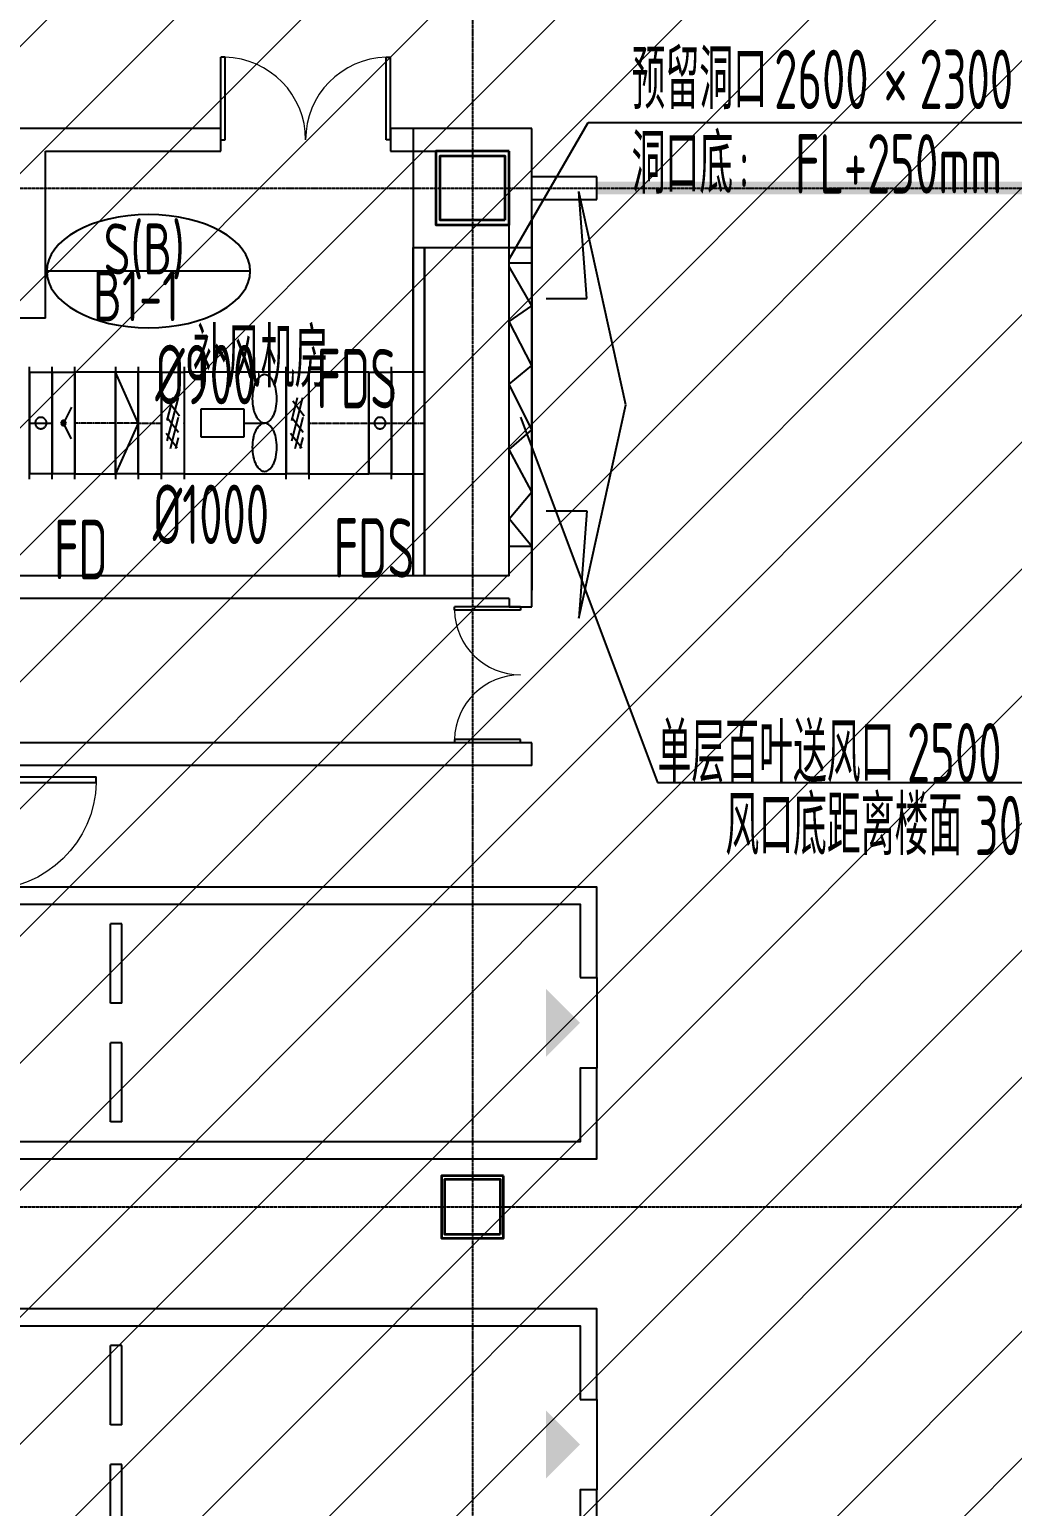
# Model space of a CAD drawing. Extents: x -20827274 to 1300756471, y -549375 to 3431892.
# Drawn here: x -26524 to -17836, y -186907 to -173860 of the extents above; entities that cross this region are included whole.
import ezdxf

# ---------------------------------------------------------------- set-up
doc = ezdxf.new("R2010")
doc.units = 0
doc.header["$LTSCALE"] = 10
for name, pattern in [('CENTER2', [1.125, 0.75, -0.125, 0.125, -0.125]), ('暖附图底图$0$DASH', [0.35, 0.25, -0.1]), ('暖附图底图$0$DOTE', [2.42, 2, -0.2, 0.02, -0.2])]:
    doc.linetypes.add(name, pattern=pattern)
for name, color, linetype in [('1-zs', 3, 'Continuous'), ('1-标注暖通', 4, 'Continuous'), ('DUCT-排风风口', 7, 'Continuous'), ('DUCT-送风中心线', 5, 'CENTER2'), ('DUCT-送风标注', 3, 'Continuous'), ('DUCT-送风法兰', 2, 'Continuous'), ('DUCT-送风管', 4, 'Continuous'), ('DUCT-送风管端线', 2, 'Continuous'), ('DUCT-送风管设备', 7, 'Continuous'), ('DUCT-送风阀门', 7, 'Continuous'), ('H-TH_TEXT', 7, 'Continuous'), ('H-暖通设备', 181, 'Continuous'), ('暖附图底图$0$00-停车位', 8, 'Continuous'), ('暖附图底图$0$1-标注暖通', 8, 'Continuous'), ('暖附图底图$0$A-COLUMN', 8, 'Continuous'), ('暖附图底图$0$A-ROOM_NAME', 8, 'Continuous'), ('暖附图底图$0$A-WALL', 8, 'Continuous'), ('暖附图底图$0$DOOR_FIRE', 8, 'Continuous'), ('暖附图底图$0$DOTE', 8, 'Continuous'), ('暖附图底图$0$WINDOW', 8, 'Continuous')]:
    doc.layers.add(name, color=color, linetype=linetype)
doc.layers.add('F-非人防区', color=105, linetype='Continuous', lineweight=15)
doc.layers.add('暖附图底图$0$钢柱', color=8, linetype='Continuous', lineweight=35)
doc.styles.add('8B2_02', font='tssdeng.shx', dxfattribs={"width": 0.6, "bigfont": 'TSSDCHN.shx'})
doc.styles.add('暖附图底图$0$8B2_02', font='tssdeng.shx', dxfattribs={"width": 0.6, "bigfont": 'TSSDCHN.shx'})

# ---------------------------------------------------------------- blocks, each defined once
blk = doc.blocks.new('$风口$00000148')
for p, q in [((515.7, 0), (307.3, 301.4)), ((342.8, 150), (307.3, 301.4)), ((100, 262), (100, -262)), ((0, -200.2), (0, 200.2)), ((100, 200.2), (0, 200.2)), ((100, 140), (0, 195.5)), ((163.2, 150), (342.8, 150)), ((0, 117.6), (100, 140)), ((100, 55.5), (0, 117.6)), ((0, 29.1), (100, 55.5)), ((100, -35.6), (0, 29.1)), ((307.3, -301.4), (515.7, 0)), ((0, -63.4), (100, -35.6)), ((100, -122.8), (0, -63.4)), ((0, -161.1), (100, -122.8)), ((100, -200.2), (0, -161.1)), ((163.2, -150), (342.8, -150)), ((342.8, -150), (307.3, -301.4)), ((100, -200.2), (0, -200.2))]:
    blk.add_line(p, q)
blk = doc.blocks.new('$轴流风机$00000011')
for p, q in [((-500, 500, 0), (-500, -500, 0)), ((500, 500, 0), (-500, 500, 0)), ((500, -500, 0), (500, 500, 0)), ((-339, 135, 0), (-339, -135, 0)), ((88, 135, 0), (-339, 135, 0)), ((88, -135, 0), (88, 135, 0)), ((88, 0, 0), (288, 0, 0)), ((-339, -135, 0), (88, -135, 0)), ((-500, -500, 0), (500, -500, 0))]:
    blk.add_line(p, q)
for centre, radius, start, end in [((355, 329, 0), 170, 129.1821, 153.0603), ((288, 410, 0), 64.8, 90, 129.1821), ((288, 410, 0), 64.8, 50.8179, 90), ((222, 329, 0), 170, 26.9397, 50.8179), ((633, 238, 0), 465, 168.1126, 180), ((462, 274, 0), 291, 153.0603, 168.1126), ((115, 274, 0), 291, 11.8874, 26.9397), ((-56, 238, 0), 465, 0, 11.8874), ((633, 238, 0), 465, 180, 191.8874), ((-56, 238, 0), 465, 348.1126, 0), ((462, 202, 0), 291, 191.8874, 206.9397), ((355, 148, 0), 170, 206.9397, 230.8179), ((288, 66, 0), 64.8, 230.8179, 270), ((288, 66, 0), 64.8, 270, 309.1821), ((222, 148, 0), 170, 309.1821, 333.0603), ((115, 202, 0), 291, 333.0603, 348.1126), ((633, -238, 0), 465, 168.1126, 180), ((462, -202, 0), 291, 153.0603, 168.1126), ((355, -148, 0), 170, 129.1821, 153.0603), ((288, -66, 0), 64.8, 90, 129.1821), ((288, -66, 0), 64.8, 50.8179, 90), ((222, -148, 0), 170, 26.9397, 50.8179), ((115, -202, 0), 291, 11.8874, 26.9397), ((-56, -238, 0), 465, 0, 11.8874), ((633, -238, 0), 465, 180, 191.8874), ((-56, -238, 0), 465, 348.1126, 0), ((462, -274, 0), 291, 191.8874, 206.9397), ((355, -329, 0), 170, 206.9397, 230.8179), ((222, -329, 0), 170, 309.1821, 333.0603), ((115, -274, 0), 291, 333.0603, 348.1126), ((288, -410, 0), 64.8, 230.8179, 270), ((288, -410, 0), 64.8, 270, 309.1821)]:
    blk.add_arc(centre, radius, start, end)
for p in [(-500, 0, 0), (500, 0, 0)]:
    blk.add_point(p)
blk = doc.blocks.new('暖附图底图$0$车位2400x5300')
at = {"layer": '暖附图底图$0$00-停车位', "color": 251}
for p, q in [((-875, -1000), (-175, -1000)), ((-875, -1100), (-875, -1000)), ((-175, -1100), (-175, -1000)), ((175, -1000), (875, -1000)), ((175, -1100), (175, -1000)), ((875, -1100), (875, -1000)), ((-875, -1100), (-175, -1100)), ((175, -1100), (875, -1100)), ((400, -5300), (-400, -5300))]:
    blk.add_line(p, q, dxfattribs=at)
blk.add_lwpolyline([(400, -5150), (400, -5300), (1200, -5300), (1200, 0), (-1200, 0), (-1200, -5300), (-400, -5300), (-400, -5150), (-1050, -5150), (-1050, -150), (1050, -150), (1050, -5150), (400, -5150)], dxfattribs=at)
blk.add_lwpolyline([(0, -5150, 0, 600, 0), (0, -4850, 600, 600, 0)], format="xyseb", dxfattribs=at)
blk = doc.blocks.new('暖附图底图$0$A$C00330F2E')
at = {"layer": '暖附图底图$0$A-COLUMN'}
for p, q in [((49975, 200), (48925, 200)), ((48925, 200), (48925, -850)), ((49975, -850), (49975, 200)), ((48925, -850), (49975, -850))]:
    blk.add_line(p, q, dxfattribs=at)
at = {"layer": '暖附图底图$0$钢柱', "color": 4, "lineweight": 35}
for points in [[(49775, 0), (49125, 0), (49125, -650), (49775, -650)], [(49735, -610), (49165, -610), (49165, -40), (49735, -40)], [(49725, -9050), (49175, -9050), (49175, -9600), (49725, -9600)], [(49695, -9570), (49205, -9570), (49205, -9080), (49695, -9080)]]:
    blk.add_lwpolyline(points, close=True, dxfattribs=at)
blk = doc.blocks.new('暖附图底图$0$$DorLib2D$00000002')
for p, q in [((-0.5, 0), (-0.5, 0.4875)), ((-0.475, 0.4875), (-0.5, 0.4875)), ((-0.475, 0), (-0.475, 0.4875)), ((0.475, 0), (0.475, 0.4875)), ((0.475, 0.4875), (0.5, 0.4875)), ((0.5, 0), (0.5, 0.4875)), ((-0.5, 0), (-0.475, 0)), ((0.5, 0), (0.475, 0))]:
    blk.add_line(p, q)
at = {"lineweight": 13}
for centre, start, end in [((-0.4875, 0), 0, 88.53072), ((0.4875, 0), 91.46928, 180)]:
    blk.add_arc(centre, 0.4875, start, end, dxfattribs=at)
blk = doc.blocks.new('暖附图底图$0$$DorLib2D$00000213')
at = {"color": 0, "linetype": '暖附图底图$0$DASH', "const_width": 0.02}
blk.add_lwpolyline([(0.5, 0), (-0.5, 0)], dxfattribs=at)
blk = doc.blocks.new('暖附图底图$0$$DorLib2D$00000001')
for p, q in [((0.45, 0.975), (0.5, 0.975)), ((0.45, 0), (0.45, 0.975)), ((0.5, 0), (0.5, 0.975)), ((0.5, 0), (0.45, 0))]:
    blk.add_line(p, q)
at = {"lineweight": 13}
blk.add_arc((0.475, 0), 0.975, 91.4693, 180, dxfattribs=at)
blk = doc.blocks.new('暖附图底图$0$AFSFCS')
at = {"layer": '暖附图底图$0$A-WALL'}
for p, q in [((-26483.6, -174735.4), (-31183.6, -174735.4)), ((-24833.6, -174735.4), (-26483.6, -174735.4)), ((-24833.6, -174935.4), (-24833.6, -174735.4)), ((-22083.6, -174735.4), (-23333.6, -174735.4)), ((-23333.6, -174735.4), (-23333.6, -174935.4)), ((-22083.6, -175160.4), (-22083.6, -174735.4)), ((-26383.6, -174935.4), (-24833.6, -174935.4)), ((-26383.6, -176410.4), (-26383.6, -174935.4)), ((-23333.6, -174935.4), (-22283.6, -174935.4)), ((-22283.6, -175260.4), (-22283.6, -174935.4)), ((-21508.6, -175160.4), (-22083.6, -175160.4)), ((-21508.6, -175360.4), (-21508.6, -175160.4)), ((-22283.6, -178685.4), (-22283.6, -175260.4)), ((-22083.6, -178785.4), (-22083.6, -175360.4)), ((-22083.6, -175360.4), (-21508.6, -175360.4)), ((-26383.6, -176410.4), (-31083.6, -176410.4)), ((-22283.6, -178685.4), (-31083.6, -178685.4)), ((-22083.6, -178960.4), (-22083.6, -178785.4)), ((-22283.6, -178885.4), (-31183.6, -178885.4)), ((-22283.6, -178885.4), (-22283.6, -178960.4)), ((-22283.6, -178960.4), (-22083.6, -178960.4)), ((-22283.6, -180160.4), (-26908.6, -180160.4)), ((-22083.6, -180160.4), (-22283.6, -180160.4)), ((-22083.6, -180360.4), (-22083.6, -180160.4)), ((-22083.6, -180360.4), (-26808.6, -180360.4))]:
    blk.add_line(p, q, dxfattribs=at)
at = {"layer": '暖附图底图$0$DOTE', "color": 16, "linetype": '暖附图底图$0$DOTE', "ltscale": 1.5}
for p, q in [((-22608.6, -155629.3), (-22608.6, -385768.2)), ((-113117.3, -175260.4), (10791.4, -175260.4)), ((-113117.3, -184260.4), (10791.4, -184260.4))]:
    blk.add_line(p, q, dxfattribs=at)
blk.add_blockref('暖附图底图$0$A$C00330F2E', (-72058.6, -174935.4))
at = {"layer": '暖附图底图$0$00-停车位', "rotation": 90}
for p in [(-26808.6, -182635.4), (-26808.6, -186360.4)]:
    blk.add_blockref('暖附图底图$0$车位2400x5300', p, dxfattribs=at)
at = {"layer": '暖附图底图$0$DOOR_FIRE', "zscale": 200}
for name, p, xscale, yscale, rotation in [('暖附图底图$0$$DorLib2D$00000002', (-24083.6, -174835.4), -1500, -1500, 180.0000000000035), ('暖附图底图$0$$DorLib2D$00000213', (-18758.6, -175260.4), -5500, -5500, 180), ('暖附图底图$0$$DorLib2D$00000002', (-22183.6, -179560.4), 1200, 1200, 90.00000000000014)]:
    blk.add_blockref(name, p, dxfattribs=dict(at, xscale=xscale, yscale=yscale, rotation=rotation))
at = {"layer": '暖附图底图$0$WINDOW', "xscale": 1000, "yscale": -1000, "zscale": 200, "rotation": 90}
blk.add_blockref('暖附图底图$0$$DorLib2D$00000001', (-26908.6, -180960.4), dxfattribs=at)
at = {"layer": '暖附图底图$0$A-ROOM_NAME', "style": '暖附图底图$0$8B2_02', "width": 0.6}
blk.add_text('补风机房', height=525, dxfattribs=at).set_placement((-25079.2, -177022.5))
blk = doc.blocks.new('暖附图底图')
at = {"layer": '暖附图底图$0$1-标注暖通', "linetype": '暖附图底图$0$DASH'}
blk.add_blockref('暖附图底图$0$AFSFCS', (500000, 0), dxfattribs=at)

msp = doc.modelspace()

# ---------------------------------------------------------------- hatches: boundary and pattern name
at = {"layer": 'F-非人防区'}
h = msp.add_hatch(dxfattribs=at)
h.set_pattern_fill('ANSI31', color=8, scale=500)
h.set_pattern_definition([(45, (-67108.6, 126739.6), (-561.266, 561.266), [])])
edge = h.paths.add_edge_path()
edge.add_line((26041.4, -160910.4), (26041.4, -174910.4))
edge.add_line((26041.4, -174910.4), (44466.4, -174910.4))
edge.add_line((44466.4, -174910.4), (44466.4, -230535.4))
edge.add_line((44466.4, -230535.4), (29591.4, -230535.4))
edge.add_line((29591.4, -230535.4), (29591.4, -228585.4))
edge.add_line((29591.4, -228585.4), (32466.4, -228585.4))
edge.add_line((32466.4, -228585.4), (32466.4, -223185.4))
edge.add_line((32466.4, -223185.4), (6116.4, -223185.4))
edge.add_line((6116.4, -223185.4), (6116.4, -236210.4))
edge.add_line((6116.4, -236210.4), (5916.4, -236210.4))
edge.add_line((5916.4, -236210.4), (5921.1, -289912.2))
edge.add_line((5921.1, -289912.2), (35191.4, -289912.2))
edge.add_line((35191.4, -289912.2), (35191.4, -296310.4))
edge.add_line((35191.4, -296310.4), (35041.4, -296310.4))
edge.add_line((35041.4, -296310.4), (35041.4, -296910.4))
edge.add_line((35041.4, -296910.4), (35641.4, -296910.4))
edge.add_line((35641.4, -296910.4), (44736.4, -305099.6))
edge.add_line((44736.4, -305099.6), (22456.5, -329844))
edge.add_line((22456.5, -329844), (22456.5, -340006.4))
edge.add_line((22456.5, -340006.4), (-13248.1, -379660.4))
edge.add_line((-13248.1, -379660.4), (-90108.6, -379660.4))
edge.add_line((-90108.6, -379660.4), (-90108.6, -373660.4))
edge.add_line((-90108.6, -373660.4), (-91358.6, -373660.4))
edge.add_arc((-91358.6, -361660.4), 12000, 180, 270, ccw=False)
edge.add_line((-103358.6, -361660.4), (-103358.6, -333450.4))
edge.add_line((-103358.6, -333450.4), (-95358.6, -333436.6))
edge.add_line((-95358.6, -333436.6), (-95358.6, -160610.4))
edge.add_line((-95358.6, -160610.4), (-86333.4, -160610.4))
edge.add_line((-86333.4, -160610.4), (-86333.6, -149790))
edge.add_line((-86333.6, -149790), (-73433.4, -149790))
edge.add_line((-73433.4, -149790), (-73433.4, -160610.4))
edge.add_line((-73433.4, -160610.4), (26041.4, -160910.4))

# ---------------------------------------------------------------- linework, layer by layer
at = {"layer": '1-标注暖通'}
for p, q in [((-22283.6, -175887.9), (-21586.3, -174680.2)), ((-21586.3, -174680.2), (-17060, -174680.2)), ((-22183.6, -177285.4), (-20973.2, -180511.2)), ((-20973.2, -180511.2), (-16235.6, -180511.2))]:
    msp.add_line(p, q, dxfattribs=at)
at = {"layer": '1-标注暖通', "const_width": 20}
for points in [[(-23133.2, -176646.4), (-23133.6, -175785.4), (-23133.6, -178685.4)], [(-23033.2, -176646.4), (-23033.6, -175785.4), (-23033.6, -178685.4)]]:
    msp.add_lwpolyline(points, dxfattribs=at)
at = {"layer": 'DUCT-送风中心线'}
for p, q in [((-25763.6, -177336.3), (-26123.6, -177336.3)), ((-25563.4, -177336.3), (-25763.4, -177336.3)), ((-25563.2, -177336.3), (-25356.6, -177336.3)), ((-25356.4, -177336.3), (-25356.2, -177336.3)), ((-24055.6, -177336.3), (-24055.8, -177336.3)), ((-24055.4, -177336.3), (-23526.3, -177336.3)), ((-23326.1, -177336.3), (-23033.9, -177336.3))]:
    msp.add_line(p, q, dxfattribs=at)
at = {"layer": 'DUCT-送风法兰'}
for p, q in [((-26524.1, -177831.3), (-26524.1, -176841.3)), ((-26323.9, -177831.3), (-26323.9, -176841.3)), ((-26123.7, -177831.3), (-26123.7, -176841.3)), ((-25763.5, -176841.3), (-25763.5, -177831.3)), ((-25563.3, -176841.3), (-25563.3, -177831.3)), ((-25356.5, -177831.3), (-25356.5, -176841.3)), ((-25156.1, -176841.3), (-25156.1, -177831.3)), ((-24255.9, -177831.3), (-24255.9, -176841.3)), ((-24055.5, -176841.3), (-24055.5, -177831.3)), ((-23326.2, -176841.3), (-23326.2, -177831.3))]:
    msp.add_line(p, q, dxfattribs=at)
at = {"layer": 'DUCT-送风法兰', "color": 18, "true_color": 0x000000}
for p in [(-26524, -177336.3, 123), (-26324, -177336.3, 123), (-26323.8, -177336.3, 123), (-26123.8, -177336.3, 123), (-26123.6, -177336.3, 123), (-25763.6, -177336.3, 123), (-25763.4, -177336.3, 123), (-25563.4, -177336.3, 123), (-25563.2, -177336.3, 123), (-25356.6, -177336.3, 123), (-25356.4, -177336.3, 123), (-25156.2, -177336.3, 123), (-25156, -177336.3, 123), (-24256, -177336.3, 123), (-24255.8, -177336.3, 123), (-24055.6, -177336.3, 123), (-24055.4, -177336.3, 123), (-23326.3, -177336.3, 123), (-23326.1, -177336.3, 123)]:
    msp.add_point(p, dxfattribs=at)
at = {"layer": 'DUCT-送风管'}
for p, q in [((-26524, -176886.3), (-26324, -176886.3)), ((-26323.8, -176886.3), (-26123.8, -176886.3)), ((-25763.6, -176886.3), (-26123.6, -176886.3)), ((-26123.6, -176886.3), (-26123.6, -177786.3)), ((-25763.6, -177786.3), (-25763.6, -176886.3)), ((-25563.4, -176886.3), (-25763.4, -176886.3)), ((-25563.4, -177336.3), (-25763.4, -176886.3)), ((-25356.6, -176886.3), (-25563.2, -176886.3)), ((-25563.2, -176886.3), (-25563.2, -177786.3)), ((-25356.6, -177786.3), (-25356.6, -176886.3)), ((-25356.4, -176886.3), (-25356.2, -176886.3)), ((-25356.2, -176886.3), (-25156.2, -176886.3)), ((-24255.8, -176886.3), (-24055.8, -176886.3)), ((-24055.6, -176886.3), (-24055.8, -176886.3)), ((-23526.3, -176886.3), (-24055.4, -176886.3)), ((-24055.4, -176886.3), (-24055.4, -177786.3)), ((-23526.3, -176886.3), (-23326.3, -176886.3)), ((-23526.3, -177786.3), (-23526.3, -176886.3)), ((-23033.9, -176886.3), (-23326.1, -176886.3)), ((-23326.1, -176886.3), (-23326.1, -177786.3)), ((-23033.9, -177786.3), (-23033.9, -176886.3)), ((-25563.4, -177336.3), (-25763.4, -177786.3)), ((-26324, -177786.3), (-26524, -177786.3)), ((-26123.8, -177786.3), (-26323.8, -177786.3)), ((-26123.6, -177786.3), (-25763.6, -177786.3)), ((-25563.4, -177786.3), (-25763.4, -177786.3)), ((-25563.2, -177786.3), (-25356.6, -177786.3)), ((-25356.4, -177786.3), (-25356.2, -177786.3)), ((-25156.2, -177786.3), (-25356.2, -177786.3)), ((-24055.8, -177786.3), (-24255.8, -177786.3)), ((-24055.6, -177786.3), (-24055.8, -177786.3)), ((-24055.4, -177786.3), (-23526.3, -177786.3)), ((-23326.3, -177786.3), (-23526.3, -177786.3)), ((-23326.1, -177786.3), (-23033.9, -177786.3))]:
    msp.add_line(p, q, dxfattribs=at)
at = {"layer": 'DUCT-送风管', "color": 18, "true_color": 0x000000}
for p in [(-25763.4, -177336.3, 123), (-25563.4, -177336.3, 123), (-25356.4, -177336.3, 123), (-25356.2, -177336.3, 123), (-24055.8, -177336.3, 123), (-24055.6, -177336.3, 123)]:
    msp.add_point(p, dxfattribs=at)
at = {"layer": 'DUCT-送风管端线'}
for p, q in [((-26524, -176886.3), (-26524, -177786.3)), ((-26324, -176886.3), (-26324, -177786.3)), ((-26323.8, -176886.3), (-26323.8, -177786.3)), ((-26123.8, -176886.3), (-26123.8, -177786.3)), ((-25763.4, -176886.3), (-25763.4, -177786.3)), ((-25563.4, -177786.3), (-25563.4, -176886.3)), ((-25356.4, -176886.3), (-25356.4, -177786.3)), ((-25356.2, -177786.3), (-25356.2, -176886.3)), ((-25356.2, -176886.3), (-25356.2, -177786.3)), ((-25156.2, -176886.3), (-25156.2, -177786.3)), ((-24255.8, -176886.3), (-24255.8, -177786.3)), ((-24055.8, -176886.3), (-24055.8, -177786.3)), ((-24055.8, -176886.3), (-24055.8, -177786.3)), ((-24055.6, -177786.3), (-24055.6, -176886.3)), ((-23526.3, -176886.3), (-23526.3, -177786.3)), ((-23326.3, -176886.3), (-23326.3, -177786.3))]:
    msp.add_line(p, q, dxfattribs=at)
at = {"layer": 'DUCT-送风阀门'}
for p, q in [((-25306.2, -177492.9), (-25208.3, -177111.3)), ((-25306.2, -177312.9), (-25254.5, -177111.3)), ((-25198.1, -177274.2), (-25298.1, -177144.3)), ((-24205.8, -177492.9), (-24107.9, -177111.3)), ((-24205.8, -177312.9), (-24154.1, -177111.3)), ((-24097.7, -177274.2), (-24197.7, -177144.3)), ((-26450.8, -177294.1), (-26455.8, -177297.8)), ((-26445.3, -177291.1), (-26450.8, -177294.1)), ((-26439.4, -177288.8), (-26445.3, -177291.1)), ((-26433.3, -177287.2), (-26439.4, -177288.8)), ((-26427.1, -177286.4), (-26433.3, -177287.2)), ((-26420.8, -177286.4), (-26427.1, -177286.4)), ((-26414.6, -177287.2), (-26420.8, -177286.4)), ((-26408.5, -177288.8), (-26414.6, -177287.2)), ((-26402.7, -177291.1), (-26408.5, -177288.8)), ((-26397.2, -177294.1), (-26402.7, -177291.1)), ((-26392.1, -177297.8), (-26397.2, -177294.1)), ((-26153.8, -177196.3), (-26223.8, -177336.3)), ((-25206.2, -177419.9), (-25306.2, -177290)), ((-25277.6, -177561.3), (-25206.2, -177283.2)), ((-24105.8, -177419.9), (-24205.8, -177290)), ((-24177.2, -177561.3), (-24105.8, -177283.2)), ((-23453.1, -177294.1), (-23458.2, -177297.8)), ((-23447.6, -177291.1), (-23453.1, -177294.1)), ((-23441.7, -177288.8), (-23447.6, -177291.1)), ((-23435.7, -177287.2), (-23441.7, -177288.8)), ((-23429.4, -177286.4), (-23435.7, -177287.2)), ((-23423.2, -177286.4), (-23429.4, -177286.4)), ((-23416.9, -177287.2), (-23423.2, -177286.4)), ((-23410.8, -177288.8), (-23416.9, -177287.2)), ((-23405, -177291.1), (-23410.8, -177288.8)), ((-23399.5, -177294.1), (-23405, -177291.1)), ((-23394.4, -177297.8), (-23399.5, -177294.1)), ((-26511.5, -177336.3), (-26336.5, -177336.3)), ((-26473.6, -177330), (-26474, -177336.3)), ((-26474, -177336.3), (-26473.6, -177342.6)), ((-26472.4, -177323.9), (-26473.6, -177330)), ((-26473.6, -177342.6), (-26472.4, -177348.7)), ((-26470.5, -177317.9), (-26472.4, -177323.9)), ((-26472.4, -177348.7), (-26470.5, -177354.7)), ((-26467.8, -177312.2), (-26470.5, -177317.9)), ((-26470.5, -177354.7), (-26467.8, -177360.4)), ((-26464.4, -177306.9), (-26467.8, -177312.2)), ((-26467.8, -177360.4), (-26464.4, -177365.7)), ((-26460.4, -177302.1), (-26464.4, -177306.9)), ((-26464.4, -177365.7), (-26460.4, -177370.5)), ((-26455.8, -177297.8), (-26460.4, -177302.1)), ((-26460.4, -177370.5), (-26455.8, -177374.8)), ((-26455.8, -177374.8), (-26450.8, -177378.5)), ((-26450.8, -177378.5), (-26445.3, -177381.6)), ((-26445.3, -177381.6), (-26439.4, -177383.9)), ((-26439.4, -177383.9), (-26433.3, -177385.4)), ((-26433.3, -177385.4), (-26427.1, -177386.2)), ((-26427.1, -177386.2), (-26420.8, -177386.2)), ((-26420.8, -177386.2), (-26414.6, -177385.4)), ((-26414.6, -177385.4), (-26408.5, -177383.9)), ((-26408.5, -177383.9), (-26402.7, -177381.6)), ((-26402.7, -177381.6), (-26397.2, -177378.5)), ((-26397.2, -177378.5), (-26392.1, -177374.8)), ((-26387.5, -177302.1), (-26392.1, -177297.8)), ((-26392.1, -177374.8), (-26387.5, -177370.5)), ((-26383.5, -177306.9), (-26387.5, -177302.1)), ((-26387.5, -177370.5), (-26383.5, -177365.7)), ((-26380.2, -177312.2), (-26383.5, -177306.9)), ((-26383.5, -177365.7), (-26380.2, -177360.4)), ((-26377.5, -177317.9), (-26380.2, -177312.2)), ((-26380.2, -177360.4), (-26377.5, -177354.7)), ((-26375.5, -177323.9), (-26377.5, -177317.9)), ((-26377.5, -177354.7), (-26375.5, -177348.7)), ((-26374.4, -177330), (-26375.5, -177323.9)), ((-26375.5, -177348.7), (-26374.4, -177342.6)), ((-26374, -177336.3), (-26374.4, -177330)), ((-26374.4, -177342.6), (-26374, -177336.3)), ((-26245.6, -177332.2), (-26245.9, -177336.3)), ((-26245.9, -177336.3), (-26245.6, -177340.4)), ((-26244.4, -177328.3), (-26245.6, -177332.2)), ((-26245.6, -177340.4), (-26244.4, -177344.3)), ((-26242.6, -177324.6), (-26244.4, -177328.3)), ((-26244.4, -177344.3), (-26242.6, -177348)), ((-26240.2, -177321.4), (-26242.6, -177324.6)), ((-26242.6, -177348), (-26240.2, -177351.2)), ((-26237.1, -177318.6), (-26240.2, -177321.4)), ((-26240.2, -177351.2), (-26237.1, -177354)), ((-26238.5, -177333.4), (-26238.8, -177336.3)), ((-26238.8, -177336.3), (-26238.5, -177339.2)), ((-26237.6, -177330.6), (-26238.5, -177333.4)), ((-26238.5, -177339.2), (-26237.6, -177342.1)), ((-26236.3, -177328), (-26237.6, -177330.6)), ((-26237.6, -177342.1), (-26236.3, -177344.6)), ((-26233.7, -177316.5), (-26237.1, -177318.6)), ((-26237.1, -177354), (-26233.7, -177356.1)), ((-26234.4, -177325.7), (-26236.3, -177328)), ((-26236.3, -177344.6), (-26234.4, -177346.9)), ((-26234.3, -177334.2), (-26234.5, -177336.3)), ((-26234.5, -177336.3), (-26234.3, -177338.4)), ((-26232.1, -177323.8), (-26234.4, -177325.7)), ((-26234.4, -177346.9), (-26232.1, -177348.8)), ((-26233.7, -177332.2), (-26234.3, -177334.2)), ((-26234.3, -177338.4), (-26233.7, -177340.4)), ((-26229.8, -177315), (-26233.7, -177316.5)), ((-26232.7, -177330.3), (-26233.7, -177332.2)), ((-26233.7, -177340.4), (-26232.7, -177342.3)), ((-26233.7, -177356.1), (-26229.8, -177357.6)), ((-26231.4, -177328.7), (-26232.7, -177330.3)), ((-26232.7, -177342.3), (-26231.4, -177343.9)), ((-26229.5, -177322.4), (-26232.1, -177323.8)), ((-26232.1, -177348.8), (-26229.5, -177350.2)), ((-26229.7, -177327.4), (-26231.4, -177328.7)), ((-26231.4, -177343.9), (-26229.7, -177345.2)), ((-26225.8, -177314.2), (-26229.8, -177315)), ((-26229.8, -177357.6), (-26225.8, -177358.4)), ((-26227.9, -177326.4), (-26229.7, -177327.4)), ((-26229.7, -177345.2), (-26227.9, -177346.2)), ((-26226.7, -177321.6), (-26229.5, -177322.4)), ((-26229.5, -177350.2), (-26226.7, -177351)), ((-26225.9, -177325.8), (-26227.9, -177326.4)), ((-26227.9, -177346.2), (-26225.9, -177346.8)), ((-26223.8, -177321.3), (-26226.7, -177321.6)), ((-26226.7, -177351), (-26223.8, -177351.3)), ((-26223.8, -177325.6), (-26225.9, -177325.8)), ((-26225.9, -177346.8), (-26223.8, -177347)), ((-26221.7, -177314.2), (-26225.8, -177314.2)), ((-26225.8, -177358.4), (-26221.7, -177358.4)), ((-26220.8, -177321.6), (-26223.8, -177321.3)), ((-26221.7, -177325.8), (-26223.8, -177325.6)), ((-26153.8, -177476.3), (-26223.8, -177336.3)), ((-26223.8, -177347), (-26221.7, -177346.8)), ((-26223.8, -177351.3), (-26220.8, -177351)), ((-26217.7, -177315), (-26221.7, -177314.2)), ((-26219.7, -177326.4), (-26221.7, -177325.8)), ((-26221.7, -177346.8), (-26219.7, -177346.2)), ((-26221.7, -177358.4), (-26217.7, -177357.6)), ((-26218, -177322.4), (-26220.8, -177321.6)), ((-26220.8, -177351), (-26218, -177350.2)), ((-26217.8, -177327.4), (-26219.7, -177326.4)), ((-26219.7, -177346.2), (-26217.8, -177345.2)), ((-26215.4, -177323.8), (-26218, -177322.4)), ((-26218, -177350.2), (-26215.4, -177348.8)), ((-26216.2, -177328.7), (-26217.8, -177327.4)), ((-26217.8, -177345.2), (-26216.2, -177343.9)), ((-26213.9, -177316.5), (-26217.7, -177315)), ((-26217.7, -177357.6), (-26213.9, -177356.1)), ((-26214.9, -177330.3), (-26216.2, -177328.7)), ((-26216.2, -177343.9), (-26214.9, -177342.3)), ((-26213.2, -177325.7), (-26215.4, -177323.8)), ((-26215.4, -177348.8), (-26213.2, -177346.9)), ((-26213.9, -177332.2), (-26214.9, -177330.3)), ((-26214.9, -177342.3), (-26213.9, -177340.4)), ((-26210.4, -177318.6), (-26213.9, -177316.5)), ((-26213.3, -177334.2), (-26213.9, -177332.2)), ((-26213.9, -177340.4), (-26213.3, -177338.4)), ((-26213.9, -177356.1), (-26210.4, -177354)), ((-26213, -177336.3), (-26213.3, -177334.2)), ((-26213.3, -177338.4), (-26213, -177336.3)), ((-26211.3, -177328), (-26213.2, -177325.7)), ((-26213.2, -177346.9), (-26211.3, -177344.6)), ((-26209.9, -177330.6), (-26211.3, -177328)), ((-26211.3, -177344.6), (-26209.9, -177342.1)), ((-26207.4, -177321.4), (-26210.4, -177318.6)), ((-26210.4, -177354), (-26207.4, -177351.2)), ((-26209.1, -177333.4), (-26209.9, -177330.6)), ((-26209.9, -177342.1), (-26209.1, -177339.2)), ((-26208.8, -177336.3), (-26209.1, -177333.4)), ((-26209.1, -177339.2), (-26208.8, -177336.3)), ((-26204.9, -177324.6), (-26207.4, -177321.4)), ((-26207.4, -177351.2), (-26204.9, -177348)), ((-26203.1, -177328.3), (-26204.9, -177324.6)), ((-26204.9, -177348), (-26203.1, -177344.3)), ((-26202, -177332.2), (-26203.1, -177328.3)), ((-26203.1, -177344.3), (-26202, -177340.4)), ((-26201.6, -177336.3), (-26202, -177332.2)), ((-26202, -177340.4), (-26201.6, -177336.3)), ((-25217.8, -177557.8), (-25317.8, -177427.9)), ((-24117.4, -177557.8), (-24217.4, -177427.9)), ((-23513.8, -177336.3), (-23338.8, -177336.3)), ((-23475.9, -177330), (-23476.3, -177336.3)), ((-23476.3, -177336.3), (-23475.9, -177342.6)), ((-23474.7, -177323.9), (-23475.9, -177330)), ((-23475.9, -177342.6), (-23474.7, -177348.7)), ((-23472.8, -177317.9), (-23474.7, -177323.9)), ((-23474.7, -177348.7), (-23472.8, -177354.7)), ((-23470.1, -177312.2), (-23472.8, -177317.9)), ((-23472.8, -177354.7), (-23470.1, -177360.4)), ((-23466.7, -177306.9), (-23470.1, -177312.2)), ((-23470.1, -177360.4), (-23466.7, -177365.7)), ((-23462.7, -177302.1), (-23466.7, -177306.9)), ((-23466.7, -177365.7), (-23462.7, -177370.5)), ((-23458.2, -177297.8), (-23462.7, -177302.1)), ((-23462.7, -177370.5), (-23458.2, -177374.8)), ((-23458.2, -177374.8), (-23453.1, -177378.5)), ((-23453.1, -177378.5), (-23447.6, -177381.6)), ((-23447.6, -177381.6), (-23441.7, -177383.9)), ((-23441.7, -177383.9), (-23435.7, -177385.4)), ((-23435.7, -177385.4), (-23429.4, -177386.2)), ((-23429.4, -177386.2), (-23423.2, -177386.2)), ((-23423.2, -177386.2), (-23416.9, -177385.4)), ((-23416.9, -177385.4), (-23410.8, -177383.9)), ((-23410.8, -177383.9), (-23405, -177381.6)), ((-23405, -177381.6), (-23399.5, -177378.5)), ((-23399.5, -177378.5), (-23394.4, -177374.8)), ((-23389.8, -177302.1), (-23394.4, -177297.8)), ((-23394.4, -177374.8), (-23389.8, -177370.5)), ((-23385.8, -177306.9), (-23389.8, -177302.1)), ((-23389.8, -177370.5), (-23385.8, -177365.7)), ((-23382.5, -177312.2), (-23385.8, -177306.9)), ((-23385.8, -177365.7), (-23382.5, -177360.4)), ((-23379.8, -177317.9), (-23382.5, -177312.2)), ((-23382.5, -177360.4), (-23379.8, -177354.7)), ((-23377.9, -177323.9), (-23379.8, -177317.9)), ((-23379.8, -177354.7), (-23377.9, -177348.7)), ((-23376.7, -177330), (-23377.9, -177323.9)), ((-23377.9, -177348.7), (-23376.7, -177342.6)), ((-23376.3, -177336.3), (-23376.7, -177330)), ((-23376.7, -177342.6), (-23376.3, -177336.3)), ((-25231.4, -177561.3), (-25206.2, -177463.2)), ((-24131, -177561.3), (-24105.8, -177463.2))]:
    msp.add_line(p, q, dxfattribs=at)
at = {"layer": 'H-暖通设备', "linetype": 'Continuous'}
msp.add_line((-24572.5, -175995.1), (-26372.5, -175995.1), dxfattribs=at)
at = {"layer": 'H-暖通设备', "linetype": 'Continuous', "extrusion": (0, 0, -1)}
msp.add_ellipse((-25472.5, -175995.1), major_axis=(-900, 0), ratio=0.5555556, dxfattribs=at)

# ---------------------------------------------------------------- block references
at = {"layer": '1-zs'}
msp.add_blockref('暖附图底图', (-500000, 0), dxfattribs=at)
at = {"layer": 'DUCT-排风风口', "xscale": 2, "yscale": 6.25}
msp.add_blockref('$风口$00000148', (-22283.6, -177175.2, 2600), dxfattribs=at)
at = {"layer": 'DUCT-送风管设备', "xscale": 0.9, "yscale": 0.9, "zscale": 900}
msp.add_blockref('$轴流风机$00000011', (-24706, -177336.3, 123), dxfattribs=at)

# ---------------------------------------------------------------- texts
at = {"layer": '1-标注暖通', "style": '8B2_02', "width": 0.6}
for s, p in [('FDS', (-23988.2, -177206.2)), ('FD', (-26307.6, -178716.1)), ('FDS', (-23834.8, -178702))]:
    msp.add_text(s, height=525, dxfattribs=at).set_placement(p)
at = {"layer": 'DUCT-送风标注', "style": '8B2_02', "width": 0.6}
msp.add_text('%%C900', height=525, dxfattribs=at).set_placement((-25413.4, -177170.9, 123))
at = {"layer": 'DUCT-送风标注', "color": 1, "style": '8B2_02', "width": 0.6}
msp.add_text('%%C1000', height=525, dxfattribs=at).set_placement((-25434.8, -178405.4, 123))
at = {"layer": 'H-TH_TEXT', "style": '8B2_02', "width": 0.6}
for s, p in [('预留洞口', (-21202.2, -174563.3)), ('2600', (-19942.2, -174563.3)), ('2300', (-18658, -174563.3)), ('×', (-18973, -174563.3)), ('洞口底', (-21202.2, -175309.1)), ('FL+250mm', (-19758, -175309.1)), (':', (-20257.2, -175309.1)), ('单层百叶送风口', (-20973.2, -180511.2)), ('2500', (-18768.2, -180511.2)), ('风口底距离楼面', (-20374, -181154)), ('300mm', (-18169, -181154))]:
    msp.add_text(s, height=525, dxfattribs=at).set_placement(p)
at = {"layer": 'H-暖通设备', "linetype": 'Continuous', "style": '8B2_02', "width": 0.7}
for s, p in [('S(B)', (-25869.3, -176023)), ('B1-1', (-25962.7, -176437.5))]:
    msp.add_text(s, height=450, dxfattribs=at).set_placement(p)

doc.saveas('drawing.dxf')
